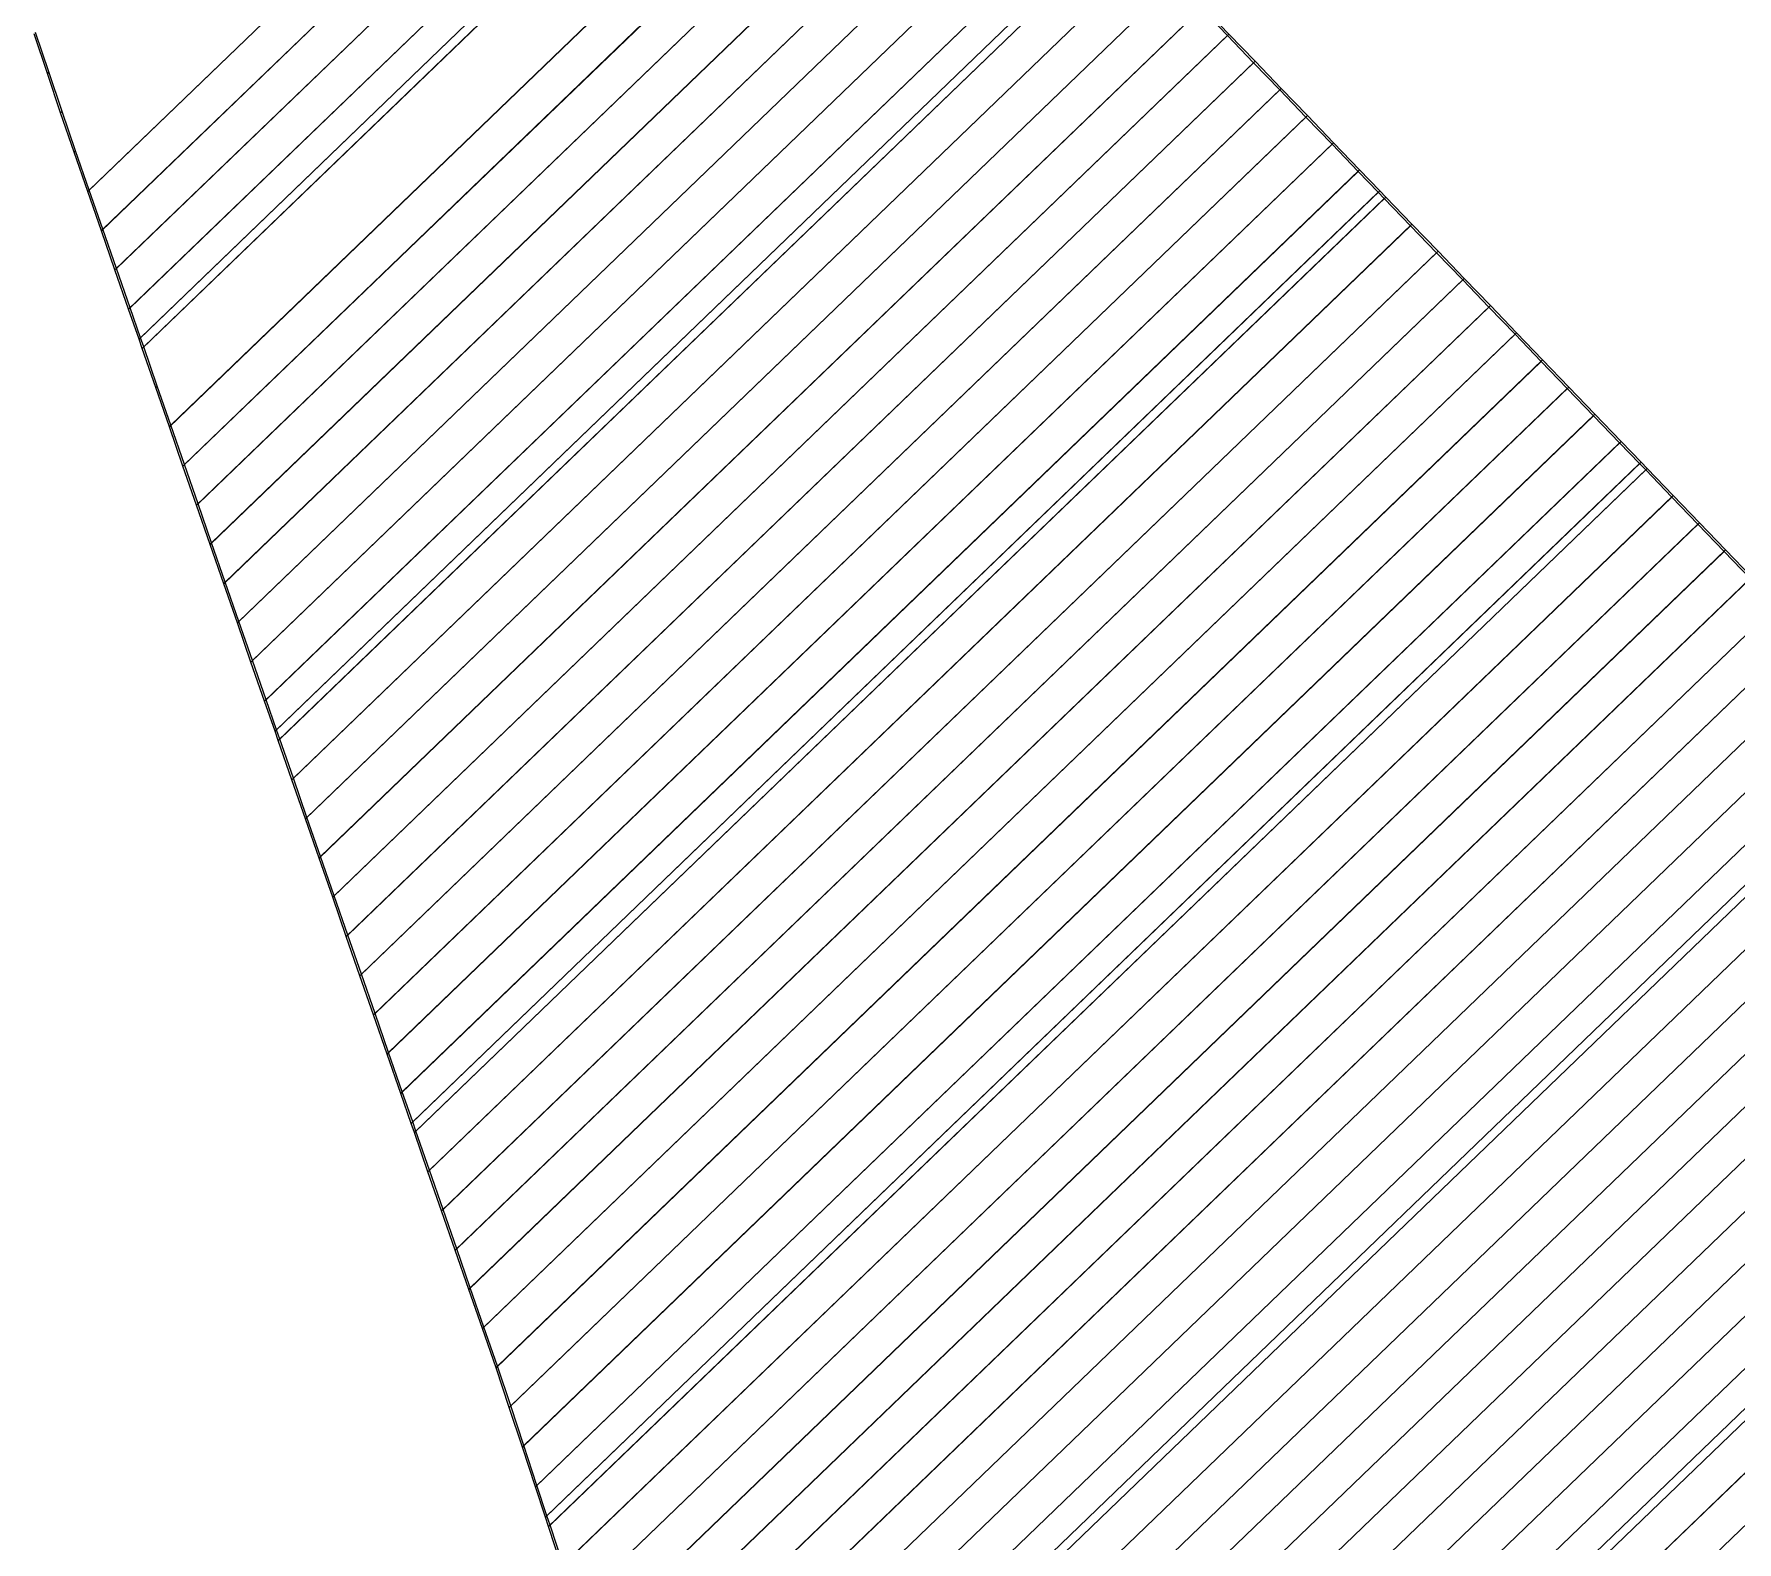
# Model space of a CAD drawing. Header units: metres. Extents: x 225018.4 to 225065.7, y 450831.4 to 450886.9.
# Drawn here: x 225018.831 to 225023.35, y 450850.312 to 450854.313 of the extents above; entities that cross this region are included whole.
import ezdxf

# ---------------------------------------------------------------- set-up
doc = ezdxf.new("R2010")
doc.units = ezdxf.units.M
doc.header["$MEASUREMENT"] = 0
doc.layers.add('사면1', color=7, linetype='Continuous')

msp = doc.modelspace()

# ---------------------------------------------------------------- linework, layer by layer
at = {"layer": '사면1', "color": 53, "extrusion": (-0.396745, -0.387681, -0.832043)}
for p, q in [((225020.749, 450855.6054, 166.3992), (225018.9731, 450853.8953, 168.0428)), ((225020.749, 450855.6054, 166.3992), (225018.9731, 450853.8953, 168.0428)), ((225020.8184, 450855.5334, 166.3997), (225019.0092, 450853.7913, 168.0741)), ((225020.8184, 450855.5334, 166.3997), (225019.0092, 450853.7913, 168.0741)), ((225020.8877, 450855.4614, 166.4002), (225019.0453, 450853.6872, 168.1053)), ((225020.8877, 450855.4614, 166.4002), (225019.0453, 450853.6872, 168.1053)), ((225020.9571, 450855.3893, 166.4007), (225019.0814, 450853.5831, 168.1366)), ((225020.9571, 450855.3893, 166.4007), (225019.0814, 450853.5831, 168.1366)), ((225021.0102, 450855.3341, 166.401), (225019.1091, 450853.5034, 168.1606)), ((225021.0102, 450855.3341, 166.401), (225019.1091, 450853.5034, 168.1606)), ((225021.0265, 450855.3173, 166.4011), (225019.1175, 450853.479, 168.1679)), ((225021.0265, 450855.3173, 166.4011), (225019.1175, 450853.479, 168.1679)), ((225021.1652, 450855.1732, 166.4021), (225019.1897, 450853.2709, 168.2305)), ((225021.1652, 450855.1732, 166.4021), (225019.1897, 450853.2709, 168.2305)), ((225021.2346, 450855.1012, 166.4026), (225019.2258, 450853.1668, 168.2618)), ((225021.2346, 450855.1012, 166.4026), (225019.2258, 450853.1668, 168.2618)), ((225021.3039, 450855.0292, 166.4031), (225019.2619, 450853.0627, 168.2931)), ((225021.3039, 450855.0292, 166.4031), (225019.2619, 450853.0627, 168.2931)), ((225021.3733, 450854.9571, 166.4036), (225019.298, 450852.9587, 168.3243)), ((225021.3733, 450854.9571, 166.4036), (225019.298, 450852.9587, 168.3243)), ((225021.4426, 450854.8851, 166.4041), (225019.3341, 450852.8546, 168.3556)), ((225021.4426, 450854.8851, 166.4041), (225019.3341, 450852.8546, 168.3556)), ((225021.512, 450854.8131, 166.4045), (225019.3702, 450852.7506, 168.3868)), ((225021.512, 450854.8131, 166.4045), (225019.3702, 450852.7506, 168.3868)), ((225021.5814, 450854.741, 166.405), (225019.4063, 450852.6466, 168.4181)), ((225021.5814, 450854.741, 166.405), (225019.4063, 450852.6466, 168.4181)), ((225021.6507, 450854.669, 166.4055), (225019.4425, 450852.5425, 168.4493)), ((225021.6507, 450854.669, 166.4055), (225019.4425, 450852.5425, 168.4493)), ((225021.7039, 450854.6138, 166.4059), (225019.4701, 450852.4628, 168.4733)), ((225021.7039, 450854.6138, 166.4059), (225019.4701, 450852.4628, 168.4733)), ((225021.7201, 450854.597, 166.406), (225019.4786, 450852.4385, 168.4806)), ((225021.7201, 450854.597, 166.406), (225019.4786, 450852.4385, 168.4806)), ((225021.7895, 450854.525, 166.4065), (225019.5147, 450852.3344, 168.5118)), ((225021.7895, 450854.525, 166.4065), (225019.5147, 450852.3344, 168.5118)), ((225021.8588, 450854.4529, 166.407), (225019.5509, 450852.2304, 168.5431)), ((225021.8588, 450854.4529, 166.407), (225019.5509, 450852.2304, 168.5431)), ((225021.9282, 450854.3809, 166.4075), (225019.587, 450852.1264, 168.5743)), ((225021.9282, 450854.3809, 166.4075), (225019.587, 450852.1264, 168.5743)), ((225021.9976, 450854.3089, 166.408), (225021.9282, 450854.3809, 166.4075)), ((225018.8659, 450854.2086, 167.9479), (225018.8306, 450854.3134, 167.916)), ((225021.9976, 450854.3089, 166.408), (225019.6231, 450852.0223, 168.6056)), ((225021.9976, 450854.3089, 166.408), (225019.6231, 450852.0223, 168.6056)), ((225022.0669, 450854.2368, 166.4084), (225021.9976, 450854.3089, 166.408)), ((225018.9012, 450854.1038, 167.9799), (225018.8659, 450854.2086, 167.9479)), ((225022.0669, 450854.2368, 166.4084), (225019.6592, 450851.9183, 168.6368)), ((225022.0669, 450854.2368, 166.4084), (225019.6592, 450851.9183, 168.6368)), ((225022.1363, 450854.1648, 166.4089), (225022.0669, 450854.2368, 166.4084)), ((225022.1363, 450854.1648, 166.4089), (225019.6954, 450851.8143, 168.6681)), ((225022.1363, 450854.1648, 166.4089), (225019.6954, 450851.8143, 168.6681)), ((225022.2057, 450854.0928, 166.4094), (225022.1363, 450854.1648, 166.4089)), ((225018.9371, 450853.9994, 168.0115), (225018.9012, 450854.1038, 167.9799)), ((225022.2057, 450854.0928, 166.4094), (225019.7315, 450851.7102, 168.6993)), ((225022.2057, 450854.0928, 166.4094), (225019.7315, 450851.7102, 168.6993)), ((225022.275, 450854.0207, 166.4099), (225022.2057, 450854.0928, 166.4094)), ((225022.275, 450854.0207, 166.4099), (225019.7676, 450851.6062, 168.7306)), ((225022.275, 450854.0207, 166.4099), (225019.7676, 450851.6062, 168.7306)), ((225022.3444, 450853.9487, 166.4104), (225022.275, 450854.0207, 166.4099)), ((225018.9731, 450853.8953, 168.0428), (225018.9371, 450853.9994, 168.0115)), ((225022.3444, 450853.9487, 166.4104), (225019.8037, 450851.5021, 168.7618)), ((225022.3444, 450853.9487, 166.4104), (225019.8037, 450851.5021, 168.7618)), ((225022.3975, 450853.8935, 166.4108), (225022.3444, 450853.9487, 166.4104)), ((225019.0092, 450853.7913, 168.0741), (225018.9731, 450853.8953, 168.0428)), ((225022.3975, 450853.8935, 166.4108), (225019.8314, 450851.4224, 168.7857)), ((225022.3975, 450853.8935, 166.4108), (225019.8314, 450851.4224, 168.7857)), ((225022.4137, 450853.8767, 166.4109), (225022.3975, 450853.8935, 166.4108)), ((225022.4137, 450853.8767, 166.4109), (225019.8399, 450851.3981, 168.7931)), ((225022.4137, 450853.8767, 166.4109), (225019.8399, 450851.3981, 168.7931)), ((225022.4831, 450853.8046, 166.4114), (225022.4137, 450853.8767, 166.4109)), ((225019.0453, 450853.6872, 168.1053), (225019.0092, 450853.7913, 168.0741)), ((225022.4831, 450853.8046, 166.4114), (225019.876, 450851.2941, 168.8243)), ((225022.4831, 450853.8046, 166.4114), (225019.876, 450851.2941, 168.8243)), ((225022.5525, 450853.7326, 166.4119), (225022.4831, 450853.8046, 166.4114)), ((225022.5525, 450853.7326, 166.4119), (225019.9121, 450851.19, 168.8556)), ((225022.5525, 450853.7326, 166.4119), (225019.9121, 450851.19, 168.8556)), ((225022.6218, 450853.6606, 166.4123), (225022.5525, 450853.7326, 166.4119)), ((225019.0814, 450853.5831, 168.1366), (225019.0453, 450853.6872, 168.1053)), ((225022.6218, 450853.6606, 166.4123), (225019.9482, 450851.086, 168.8868)), ((225022.6218, 450853.6606, 166.4123), (225019.9482, 450851.086, 168.8868)), ((225022.6912, 450853.5885, 166.4128), (225022.6218, 450853.6606, 166.4123)), ((225019.1091, 450853.5034, 168.1606), (225019.0814, 450853.5831, 168.1366)), ((225022.6912, 450853.5885, 166.4128), (225019.9844, 450850.9819, 168.9181)), ((225022.6912, 450853.5885, 166.4128), (225019.9844, 450850.9819, 168.9181)), ((225022.7606, 450853.5165, 166.4133), (225022.6912, 450853.5885, 166.4128)), ((225019.1175, 450853.479, 168.1679), (225019.1091, 450853.5034, 168.1606)), ((225019.1536, 450853.375, 168.1992), (225019.1175, 450853.479, 168.1679)), ((225022.7606, 450853.5165, 166.4133), (225020.0205, 450850.8779, 168.9493)), ((225022.7606, 450853.5165, 166.4133), (225020.0205, 450850.8779, 168.9493)), ((225022.8299, 450853.4445, 166.4138), (225022.7606, 450853.5165, 166.4133)), ((225022.8299, 450853.4445, 166.4138), (225020.0566, 450850.7739, 168.9806)), ((225022.8299, 450853.4445, 166.4138), (225020.0566, 450850.7739, 168.9806)), ((225022.8993, 450853.3724, 166.4143), (225022.8299, 450853.4445, 166.4138)), ((225019.1897, 450853.2709, 168.2305), (225019.1536, 450853.375, 168.1992)), ((225022.8993, 450853.3724, 166.4143), (225020.0918, 450850.6689, 169.0127)), ((225022.8993, 450853.3724, 166.4143), (225020.0918, 450850.6689, 169.0127)), ((225022.9687, 450853.3004, 166.4148), (225022.8993, 450853.3724, 166.4143)), ((225022.9687, 450853.3004, 166.4148), (225020.1265, 450850.5635, 169.0453)), ((225022.9687, 450853.3004, 166.4148), (225020.1265, 450850.5635, 169.0453)), ((225023.038, 450853.2284, 166.4153), (225022.9687, 450853.3004, 166.4148)), ((225019.2258, 450853.1668, 168.2618), (225019.1897, 450853.2709, 168.2305)), ((225023.038, 450853.2284, 166.4153), (225020.1612, 450850.4581, 169.0779)), ((225023.038, 450853.2284, 166.4153), (225020.1612, 450850.4581, 169.0779)), ((225023.0912, 450853.1732, 166.4156), (225023.038, 450853.2284, 166.4153)), ((225019.2619, 450853.0627, 168.2931), (225019.2258, 450853.1668, 168.2618)), ((225023.0912, 450853.1732, 166.4156), (225020.1877, 450850.3773, 169.1028)), ((225023.0912, 450853.1732, 166.4156), (225020.1877, 450850.3773, 169.1028)), ((225023.1074, 450853.1563, 166.4158), (225023.0912, 450853.1732, 166.4156)), ((225023.1074, 450853.1563, 166.4158), (225020.1958, 450850.3526, 169.1104)), ((225023.1074, 450853.1563, 166.4158), (225020.1958, 450850.3526, 169.1104)), ((225023.1768, 450853.0843, 166.4162), (225023.1074, 450853.1563, 166.4158)), ((225023.1768, 450853.0843, 166.4162), (225020.2305, 450850.2472, 169.143)), ((225023.1768, 450853.0843, 166.4162), (225020.2305, 450850.2472, 169.143)), ((225023.2461, 450853.0123, 166.4167), (225023.1768, 450853.0843, 166.4162)), ((225019.298, 450852.9587, 168.3243), (225019.2619, 450853.0627, 168.2931)), ((225023.2461, 450853.0123, 166.4167), (225020.2652, 450850.1417, 169.1756)), ((225023.2461, 450853.0123, 166.4167), (225020.2652, 450850.1417, 169.1756)), ((225023.3155, 450852.9403, 166.4172), (225023.2461, 450853.0123, 166.4167)), ((225019.3341, 450852.8546, 168.3556), (225019.298, 450852.9587, 168.3243)), ((225023.3155, 450852.9403, 166.4172), (225020.2999, 450850.0363, 169.2082)), ((225023.3155, 450852.9403, 166.4172), (225020.2999, 450850.0363, 169.2082)), ((225023.3848, 450852.8682, 166.4177), (225023.3155, 450852.9403, 166.4172)), ((225019.3702, 450852.7506, 168.3868), (225019.3341, 450852.8546, 168.3556)), ((225023.3848, 450852.8682, 166.4177), (225020.3345, 450849.9309, 169.2408)), ((225023.3848, 450852.8682, 166.4177), (225020.3345, 450849.9309, 169.2408)), ((225023.4542, 450852.7962, 166.4182), (225020.3692, 450849.8254, 169.2734)), ((225023.4542, 450852.7962, 166.4182), (225020.3692, 450849.8254, 169.2734)), ((225019.4063, 450852.6466, 168.4181), (225019.3702, 450852.7506, 168.3868)), ((225023.5236, 450852.7242, 166.4187), (225020.4039, 450849.72, 169.306)), ((225023.5236, 450852.7242, 166.4187), (225020.4039, 450849.72, 169.306)), ((225019.4425, 450852.5425, 168.4493), (225019.4063, 450852.6466, 168.4181)), ((225023.5929, 450852.6521, 166.4192), (225020.4386, 450849.6146, 169.3386)), ((225023.5929, 450852.6521, 166.4192), (225020.4386, 450849.6146, 169.3386)), ((225023.6623, 450852.5801, 166.4197), (225020.4732, 450849.5091, 169.3712)), ((225023.6623, 450852.5801, 166.4197), (225020.4732, 450849.5091, 169.3712)), ((225019.4701, 450852.4628, 168.4733), (225019.4425, 450852.5425, 168.4493)), ((225023.7317, 450852.5081, 166.4201), (225020.5079, 450849.4037, 169.4038)), ((225023.7317, 450852.5081, 166.4201), (225020.5079, 450849.4037, 169.4038)), ((225019.4786, 450852.4385, 168.4806), (225019.4701, 450852.4628, 168.4733)), ((225019.5147, 450852.3344, 168.5118), (225019.4786, 450852.4385, 168.4806)), ((225023.7848, 450852.4529, 166.4205), (225020.5345, 450849.3229, 169.4287)), ((225023.7848, 450852.4529, 166.4205), (225020.5345, 450849.3229, 169.4287)), ((225023.801, 450852.436, 166.4206), (225020.5426, 450849.2983, 169.4364)), ((225023.801, 450852.436, 166.4206), (225020.5426, 450849.2983, 169.4364)), ((225023.8704, 450852.364, 166.4211), (225020.5773, 450849.1928, 169.469)), ((225023.8704, 450852.364, 166.4211), (225020.5773, 450849.1928, 169.469)), ((225019.5509, 450852.2304, 168.5431), (225019.5147, 450852.3344, 168.5118)), ((225023.9398, 450852.292, 166.4216), (225020.6119, 450849.0874, 169.5016)), ((225023.9398, 450852.292, 166.4216), (225020.6119, 450849.0874, 169.5016)), ((225019.587, 450852.1264, 168.5743), (225019.5509, 450852.2304, 168.5431)), ((225024.0091, 450852.2199, 166.4221), (225020.6466, 450848.9819, 169.5341)), ((225024.0091, 450852.2199, 166.4221), (225020.6466, 450848.9819, 169.5341)), ((225019.6231, 450852.0223, 168.6056), (225019.587, 450852.1264, 168.5743)), ((225024.0785, 450852.1479, 166.4226), (225020.6813, 450848.8765, 169.5667)), ((225024.0785, 450852.1479, 166.4226), (225020.6813, 450848.8765, 169.5667)), ((225024.1479, 450852.0759, 166.4231), (225020.716, 450848.7711, 169.5993)), ((225024.1479, 450852.0759, 166.4231), (225020.716, 450848.7711, 169.5993)), ((225019.6592, 450851.9183, 168.6368), (225019.6231, 450852.0223, 168.6056)), ((225024.2172, 450852.0038, 166.4236), (225020.7506, 450848.6656, 169.6319)), ((225024.2172, 450852.0038, 166.4236), (225020.7506, 450848.6656, 169.6319)), ((225019.6954, 450851.8143, 168.6681), (225019.6592, 450851.9183, 168.6368)), ((225024.2866, 450851.9318, 166.424), (225020.7853, 450848.5602, 169.6645)), ((225024.2866, 450851.9318, 166.424), (225020.7853, 450848.5602, 169.6645)), ((225024.3559, 450851.8598, 166.4245), (225020.82, 450848.4548, 169.6971)), ((225024.3559, 450851.8598, 166.4245), (225020.82, 450848.4548, 169.6971)), ((225019.7315, 450851.7102, 168.6993), (225019.6954, 450851.8143, 168.6681)), ((225024.4253, 450851.7877, 166.425), (225020.8553, 450848.3499, 169.7291)), ((225024.4253, 450851.7877, 166.425), (225020.8553, 450848.3499, 169.7291)), ((225024.4785, 450851.7326, 166.4254), (225020.8824, 450848.2697, 169.7536)), ((225024.4785, 450851.7326, 166.4254), (225020.8824, 450848.2697, 169.7536)), ((225024.4947, 450851.7157, 166.4255), (225020.8907, 450848.2452, 169.7611)), ((225024.4947, 450851.7157, 166.4255), (225020.8907, 450848.2452, 169.7611)), ((225019.7676, 450851.6062, 168.7306), (225019.7315, 450851.7102, 168.6993)), ((225024.564, 450851.6437, 166.426), (225020.9261, 450848.1404, 169.793)), ((225024.564, 450851.6437, 166.426), (225020.9261, 450848.1404, 169.793)), ((225019.8037, 450851.5021, 168.7618), (225019.7676, 450851.6062, 168.7306)), ((225024.6334, 450851.5716, 166.4265), (225020.9614, 450848.0357, 169.8249)), ((225024.6334, 450851.5716, 166.4265), (225020.9614, 450848.0357, 169.8249)), ((225019.8314, 450851.4224, 168.7857), (225019.8037, 450851.5021, 168.7618)), ((225019.8399, 450851.3981, 168.7931), (225019.8314, 450851.4224, 168.7857)), ((225019.876, 450851.2941, 168.8243), (225019.8399, 450851.3981, 168.7931)), ((225019.9121, 450851.19, 168.8556), (225019.876, 450851.2941, 168.8243)), ((225019.9482, 450851.086, 168.8868), (225019.9121, 450851.19, 168.8556)), ((225019.9844, 450850.9819, 168.9181), (225019.9482, 450851.086, 168.8868)), ((225020.0205, 450850.8779, 168.9493), (225019.9844, 450850.9819, 168.9181)), ((225020.0566, 450850.7739, 168.9806), (225020.0205, 450850.8779, 168.9493)), ((225020.0918, 450850.6689, 169.0127), (225020.0566, 450850.7739, 168.9806)), ((225020.1265, 450850.5635, 169.0453), (225020.0918, 450850.6689, 169.0127)), ((225020.1612, 450850.4581, 169.0779), (225020.1265, 450850.5635, 169.0453)), ((225020.1877, 450850.3773, 169.1028), (225020.1612, 450850.4581, 169.0779)), ((225020.1958, 450850.3526, 169.1104), (225020.1877, 450850.3773, 169.1028)), ((225020.2305, 450850.2472, 169.143), (225020.1958, 450850.3526, 169.1104))]:
    msp.add_line(p, q, dxfattribs=at)
at = {"layer": '사면1', "color": 53, "extrusion": (0.396745, 0.387681, 0.832043)}
for p, q in [((225020.753, 450855.6093, 166.4075), (225018.9771, 450853.8992, 168.0511)), ((225020.753, 450855.6093, 166.4075), (225018.9771, 450853.8992, 168.0511)), ((225020.8223, 450855.5373, 166.408), (225019.0132, 450853.7951, 168.0824)), ((225020.8223, 450855.5373, 166.408), (225019.0132, 450853.7951, 168.0824)), ((225020.8917, 450855.4652, 166.4085), (225019.0493, 450853.6911, 168.1137)), ((225020.8917, 450855.4652, 166.4085), (225019.0493, 450853.6911, 168.1137)), ((225020.9611, 450855.3932, 166.409), (225019.0854, 450853.587, 168.1449)), ((225020.9611, 450855.3932, 166.409), (225019.0854, 450853.587, 168.1449)), ((225021.0142, 450855.338, 166.4093), (225019.113, 450853.5073, 168.1689)), ((225021.0142, 450855.338, 166.4093), (225019.113, 450853.5073, 168.1689)), ((225021.0304, 450855.3212, 166.4095), (225019.1215, 450853.4829, 168.1762)), ((225021.0304, 450855.3212, 166.4095), (225019.1215, 450853.4829, 168.1762)), ((225021.1692, 450855.1771, 166.4104), (225019.1936, 450853.2748, 168.2388)), ((225021.1692, 450855.1771, 166.4104), (225019.1936, 450853.2748, 168.2388)), ((225021.2385, 450855.1051, 166.4109), (225019.2297, 450853.1707, 168.2701)), ((225021.2385, 450855.1051, 166.4109), (225019.2297, 450853.1707, 168.2701)), ((225021.3079, 450855.0331, 166.4114), (225019.2658, 450853.0666, 168.3014)), ((225021.3079, 450855.0331, 166.4114), (225019.2658, 450853.0666, 168.3014)), ((225021.3772, 450854.961, 166.4119), (225019.3019, 450852.9626, 168.3326)), ((225021.3772, 450854.961, 166.4119), (225019.3019, 450852.9626, 168.3326)), ((225021.4466, 450854.889, 166.4124), (225019.3381, 450852.8585, 168.3639)), ((225021.4466, 450854.889, 166.4124), (225019.3381, 450852.8585, 168.3639)), ((225021.516, 450854.817, 166.4129), (225019.3742, 450852.7545, 168.3951)), ((225021.516, 450854.817, 166.4129), (225019.3742, 450852.7545, 168.3951)), ((225021.5853, 450854.7449, 166.4134), (225019.4103, 450852.6504, 168.4264)), ((225021.5853, 450854.7449, 166.4134), (225019.4103, 450852.6504, 168.4264)), ((225021.6547, 450854.6729, 166.4138), (225019.4464, 450852.5464, 168.4576)), ((225021.6547, 450854.6729, 166.4138), (225019.4464, 450852.5464, 168.4576)), ((225021.7078, 450854.6177, 166.4142), (225019.4741, 450852.4667, 168.4816)), ((225021.7078, 450854.6177, 166.4142), (225019.4741, 450852.4667, 168.4816)), ((225021.7241, 450854.6009, 166.4143), (225019.4826, 450852.4424, 168.4889)), ((225021.7241, 450854.6009, 166.4143), (225019.4826, 450852.4424, 168.4889)), ((225021.7934, 450854.5288, 166.4148), (225019.5187, 450852.3383, 168.5201)), ((225021.7934, 450854.5288, 166.4148), (225019.5187, 450852.3383, 168.5201)), ((225021.8628, 450854.4568, 166.4153), (225019.5548, 450852.2343, 168.5514)), ((225021.8628, 450854.4568, 166.4153), (225019.5548, 450852.2343, 168.5514)), ((225021.9322, 450854.3848, 166.4158), (225019.5909, 450852.1302, 168.5826)), ((225021.9322, 450854.3848, 166.4158), (225019.5909, 450852.1302, 168.5826)), ((225022.0015, 450854.3127, 166.4163), (225021.9322, 450854.3848, 166.4158)), ((225018.8699, 450854.2125, 167.9563), (225018.8346, 450854.3173, 167.9243)), ((225022.0015, 450854.3127, 166.4163), (225019.6271, 450852.0262, 168.6139)), ((225022.0015, 450854.3127, 166.4163), (225019.6271, 450852.0262, 168.6139)), ((225022.0709, 450854.2407, 166.4168), (225022.0015, 450854.3127, 166.4163)), ((225018.9052, 450854.1076, 167.9883), (225018.8699, 450854.2125, 167.9563)), ((225022.0709, 450854.2407, 166.4168), (225019.6632, 450851.9222, 168.6451)), ((225022.0709, 450854.2407, 166.4168), (225019.6632, 450851.9222, 168.6451)), ((225022.1403, 450854.1687, 166.4173), (225022.0709, 450854.2407, 166.4168)), ((225022.1403, 450854.1687, 166.4173), (225019.6993, 450851.8181, 168.6764)), ((225022.1403, 450854.1687, 166.4173), (225019.6993, 450851.8181, 168.6764)), ((225022.2096, 450854.0966, 166.4177), (225022.1403, 450854.1687, 166.4173)), ((225018.941, 450854.0033, 168.0198), (225018.9052, 450854.1076, 167.9883)), ((225022.2096, 450854.0966, 166.4177), (225019.7354, 450851.7141, 168.7076)), ((225022.2096, 450854.0966, 166.4177), (225019.7354, 450851.7141, 168.7076)), ((225022.279, 450854.0246, 166.4182), (225022.2096, 450854.0966, 166.4177)), ((225022.279, 450854.0246, 166.4182), (225019.7716, 450851.6101, 168.7389)), ((225022.279, 450854.0246, 166.4182), (225019.7716, 450851.6101, 168.7389)), ((225022.3483, 450853.9526, 166.4187), (225022.279, 450854.0246, 166.4182)), ((225018.9771, 450853.8992, 168.0511), (225018.941, 450854.0033, 168.0198)), ((225022.3483, 450853.9526, 166.4187), (225019.8077, 450851.506, 168.7701)), ((225022.3483, 450853.9526, 166.4187), (225019.8077, 450851.506, 168.7701)), ((225022.4015, 450853.8974, 166.4191), (225022.3483, 450853.9526, 166.4187)), ((225019.0132, 450853.7951, 168.0824), (225018.9771, 450853.8992, 168.0511)), ((225022.4015, 450853.8974, 166.4191), (225019.8354, 450851.4263, 168.7941)), ((225022.4015, 450853.8974, 166.4191), (225019.8354, 450851.4263, 168.7941)), ((225022.4177, 450853.8805, 166.4192), (225022.4015, 450853.8974, 166.4191)), ((225022.4177, 450853.8805, 166.4192), (225019.8438, 450851.402, 168.8014)), ((225022.4177, 450853.8805, 166.4192), (225019.8438, 450851.402, 168.8014)), ((225022.4871, 450853.8085, 166.4197), (225022.4177, 450853.8805, 166.4192)), ((225019.0493, 450853.6911, 168.1137), (225019.0132, 450853.7951, 168.0824)), ((225022.4871, 450853.8085, 166.4197), (225019.88, 450851.2979, 168.8326)), ((225022.4871, 450853.8085, 166.4197), (225019.88, 450851.2979, 168.8326)), ((225022.5564, 450853.7365, 166.4202), (225022.4871, 450853.8085, 166.4197)), ((225022.5564, 450853.7365, 166.4202), (225019.9161, 450851.1939, 168.8639)), ((225022.5564, 450853.7365, 166.4202), (225019.9161, 450851.1939, 168.8639)), ((225022.6258, 450853.6644, 166.4207), (225022.5564, 450853.7365, 166.4202)), ((225019.0854, 450853.587, 168.1449), (225019.0493, 450853.6911, 168.1137)), ((225022.6258, 450853.6644, 166.4207), (225019.9522, 450851.0899, 168.8951)), ((225022.6258, 450853.6644, 166.4207), (225019.9522, 450851.0899, 168.8951)), ((225022.6952, 450853.5924, 166.4212), (225022.6258, 450853.6644, 166.4207)), ((225019.113, 450853.5073, 168.1689), (225019.0854, 450853.587, 168.1449)), ((225022.6952, 450853.5924, 166.4212), (225019.9883, 450850.9858, 168.9264)), ((225022.6952, 450853.5924, 166.4212), (225019.9883, 450850.9858, 168.9264)), ((225022.7645, 450853.5204, 166.4216), (225022.6952, 450853.5924, 166.4212)), ((225022.7645, 450853.5204, 166.4216), (225020.0245, 450850.8818, 168.9576)), ((225022.7645, 450853.5204, 166.4216), (225020.0245, 450850.8818, 168.9576)), ((225022.8339, 450853.4484, 166.4221), (225022.7645, 450853.5204, 166.4216)), ((225019.1215, 450853.4829, 168.1762), (225019.113, 450853.5073, 168.1689)), ((225019.1576, 450853.3788, 168.2075), (225019.1215, 450853.4829, 168.1762)), ((225022.8339, 450853.4484, 166.4221), (225020.0606, 450850.7777, 168.9889)), ((225022.8339, 450853.4484, 166.4221), (225020.0606, 450850.7777, 168.9889)), ((225022.9033, 450853.3763, 166.4226), (225022.8339, 450853.4484, 166.4221)), ((225019.1936, 450853.2748, 168.2388), (225019.1576, 450853.3788, 168.2075)), ((225022.9033, 450853.3763, 166.4226), (225020.0958, 450850.6728, 169.021)), ((225022.9033, 450853.3763, 166.4226), (225020.0958, 450850.6728, 169.021)), ((225022.9726, 450853.3043, 166.4231), (225022.9033, 450853.3763, 166.4226)), ((225022.9726, 450853.3043, 166.4231), (225020.1305, 450850.5674, 169.0536)), ((225022.9726, 450853.3043, 166.4231), (225020.1305, 450850.5674, 169.0536)), ((225023.042, 450853.2323, 166.4236), (225022.9726, 450853.3043, 166.4231)), ((225019.2297, 450853.1707, 168.2701), (225019.1936, 450853.2748, 168.2388)), ((225023.042, 450853.2323, 166.4236), (225020.1651, 450850.4619, 169.0862)), ((225023.042, 450853.2323, 166.4236), (225020.1651, 450850.4619, 169.0862)), ((225023.0951, 450853.1771, 166.424), (225023.042, 450853.2323, 166.4236)), ((225019.2658, 450853.0666, 168.3014), (225019.2297, 450853.1707, 168.2701)), ((225023.0951, 450853.1771, 166.424), (225020.1917, 450850.3812, 169.1111)), ((225023.0951, 450853.1771, 166.424), (225020.1917, 450850.3812, 169.1111)), ((225023.1114, 450853.1602, 166.4241), (225020.1998, 450850.3565, 169.1188)), ((225023.1114, 450853.1602, 166.4241), (225020.1998, 450850.3565, 169.1188)), ((225023.1114, 450853.1602, 166.4241), (225023.0951, 450853.1771, 166.424)), ((225023.1807, 450853.0882, 166.4246), (225023.1114, 450853.1602, 166.4241)), ((225023.1807, 450853.0882, 166.4246), (225020.2345, 450850.2511, 169.1514)), ((225023.1807, 450853.0882, 166.4246), (225020.2345, 450850.2511, 169.1514)), ((225023.2501, 450853.0162, 166.4251), (225023.1807, 450853.0882, 166.4246)), ((225019.3019, 450852.9626, 168.3326), (225019.2658, 450853.0666, 168.3014)), ((225023.2501, 450853.0162, 166.4251), (225020.2692, 450850.1456, 169.184)), ((225023.2501, 450853.0162, 166.4251), (225020.2692, 450850.1456, 169.184)), ((225023.3194, 450852.9441, 166.4255), (225023.2501, 450853.0162, 166.4251)), ((225019.3381, 450852.8585, 168.3639), (225019.3019, 450852.9626, 168.3326)), ((225023.3194, 450852.9441, 166.4255), (225020.3038, 450850.0402, 169.2165)), ((225023.3194, 450852.9441, 166.4255), (225020.3038, 450850.0402, 169.2165)), ((225023.3888, 450852.8721, 166.426), (225023.3194, 450852.9441, 166.4255)), ((225019.3742, 450852.7545, 168.3951), (225019.3381, 450852.8585, 168.3639)), ((225023.3888, 450852.8721, 166.426), (225020.3385, 450849.9347, 169.2491)), ((225023.3888, 450852.8721, 166.426), (225020.3385, 450849.9347, 169.2491)), ((225023.4582, 450852.8001, 166.4265), (225020.3732, 450849.8293, 169.2817)), ((225023.4582, 450852.8001, 166.4265), (225020.3732, 450849.8293, 169.2817)), ((225019.4103, 450852.6504, 168.4264), (225019.3742, 450852.7545, 168.3951)), ((225023.5275, 450852.728, 166.427), (225020.4079, 450849.7239, 169.3143)), ((225023.5275, 450852.728, 166.427), (225020.4079, 450849.7239, 169.3143)), ((225019.4464, 450852.5464, 168.4576), (225019.4103, 450852.6504, 168.4264)), ((225023.5969, 450852.656, 166.4275), (225020.4425, 450849.6184, 169.3469)), ((225023.5969, 450852.656, 166.4275), (225020.4425, 450849.6184, 169.3469)), ((225023.6663, 450852.584, 166.428), (225020.4772, 450849.513, 169.3795)), ((225023.6663, 450852.584, 166.428), (225020.4772, 450849.513, 169.3795)), ((225019.4741, 450852.4667, 168.4816), (225019.4464, 450852.5464, 168.4576)), ((225023.7356, 450852.5119, 166.4285), (225020.5119, 450849.4076, 169.4121)), ((225023.7356, 450852.5119, 166.4285), (225020.5119, 450849.4076, 169.4121)), ((225019.4826, 450852.4424, 168.4889), (225019.4741, 450852.4667, 168.4816)), ((225019.5187, 450852.3383, 168.5201), (225019.4826, 450852.4424, 168.4889)), ((225023.7888, 450852.4568, 166.4288), (225020.5385, 450849.3268, 169.4371)), ((225023.7888, 450852.4568, 166.4288), (225020.5385, 450849.3268, 169.4371)), ((225023.805, 450852.4399, 166.4289), (225020.5466, 450849.3021, 169.4447)), ((225023.805, 450852.4399, 166.4289), (225020.5466, 450849.3021, 169.4447)), ((225023.8744, 450852.3679, 166.4294), (225020.5812, 450849.1967, 169.4773)), ((225023.8744, 450852.3679, 166.4294), (225020.5812, 450849.1967, 169.4773)), ((225019.5548, 450852.2343, 168.5514), (225019.5187, 450852.3383, 168.5201)), ((225023.9437, 450852.2958, 166.4299), (225020.6159, 450849.0913, 169.5099)), ((225023.9437, 450852.2958, 166.4299), (225020.6159, 450849.0913, 169.5099)), ((225019.5909, 450852.1302, 168.5826), (225019.5548, 450852.2343, 168.5514)), ((225024.0131, 450852.2238, 166.4304), (225020.6506, 450848.9858, 169.5425)), ((225024.0131, 450852.2238, 166.4304), (225020.6506, 450848.9858, 169.5425)), ((225019.6271, 450852.0262, 168.6139), (225019.5909, 450852.1302, 168.5826)), ((225024.0825, 450852.1518, 166.4309), (225020.6853, 450848.8804, 169.5751)), ((225024.0825, 450852.1518, 166.4309), (225020.6853, 450848.8804, 169.5751)), ((225024.1518, 450852.0797, 166.4314), (225020.7199, 450848.775, 169.6076)), ((225024.1518, 450852.0797, 166.4314), (225020.7199, 450848.775, 169.6076)), ((225019.6632, 450851.9222, 168.6451), (225019.6271, 450852.0262, 168.6139)), ((225024.2212, 450852.0077, 166.4319), (225020.7546, 450848.6695, 169.6402)), ((225024.2212, 450852.0077, 166.4319), (225020.7546, 450848.6695, 169.6402)), ((225019.6993, 450851.8181, 168.6764), (225019.6632, 450851.9222, 168.6451)), ((225024.2906, 450851.9357, 166.4324), (225020.7893, 450848.5641, 169.6728)), ((225024.2906, 450851.9357, 166.4324), (225020.7893, 450848.5641, 169.6728)), ((225024.3599, 450851.8636, 166.4328), (225020.824, 450848.4586, 169.7054)), ((225024.3599, 450851.8636, 166.4328), (225020.824, 450848.4586, 169.7054)), ((225019.7354, 450851.7141, 168.7076), (225019.6993, 450851.8181, 168.6764)), ((225024.4293, 450851.7916, 166.4333), (225020.8593, 450848.3538, 169.7374)), ((225024.4293, 450851.7916, 166.4333), (225020.8593, 450848.3538, 169.7374)), ((225019.7716, 450851.6101, 168.7389), (225019.7354, 450851.7141, 168.7076)), ((225024.4824, 450851.7364, 166.4337), (225020.8864, 450848.2735, 169.7619)), ((225024.4824, 450851.7364, 166.4337), (225020.8864, 450848.2735, 169.7619)), ((225024.4986, 450851.7196, 166.4338), (225020.8946, 450848.249, 169.7694)), ((225024.4986, 450851.7196, 166.4338), (225020.8946, 450848.249, 169.7694)), ((225024.568, 450851.6476, 166.4343), (225020.93, 450848.1443, 169.8013)), ((225024.568, 450851.6476, 166.4343), (225020.93, 450848.1443, 169.8013)), ((225019.8077, 450851.506, 168.7701), (225019.7716, 450851.6101, 168.7389)), ((225024.6374, 450851.5755, 166.4348), (225020.9654, 450848.0395, 169.8333)), ((225024.6374, 450851.5755, 166.4348), (225020.9654, 450848.0395, 169.8333)), ((225019.8354, 450851.4263, 168.7941), (225019.8077, 450851.506, 168.7701)), ((225019.8438, 450851.402, 168.8014), (225019.8354, 450851.4263, 168.7941)), ((225019.88, 450851.2979, 168.8326), (225019.8438, 450851.402, 168.8014)), ((225019.9161, 450851.1939, 168.8639), (225019.88, 450851.2979, 168.8326)), ((225019.9522, 450851.0899, 168.8951), (225019.9161, 450851.1939, 168.8639)), ((225019.9883, 450850.9858, 168.9264), (225019.9522, 450851.0899, 168.8951)), ((225020.0245, 450850.8818, 168.9576), (225019.9883, 450850.9858, 168.9264)), ((225020.0606, 450850.7777, 168.9889), (225020.0245, 450850.8818, 168.9576)), ((225020.0958, 450850.6728, 169.021), (225020.0606, 450850.7777, 168.9889)), ((225020.1305, 450850.5674, 169.0536), (225020.0958, 450850.6728, 169.021)), ((225020.1651, 450850.4619, 169.0862), (225020.1305, 450850.5674, 169.0536)), ((225020.1917, 450850.3812, 169.1111), (225020.1651, 450850.4619, 169.0862)), ((225020.1998, 450850.3565, 169.1188), (225020.1917, 450850.3812, 169.1111)), ((225020.2345, 450850.2511, 169.1514), (225020.1998, 450850.3565, 169.1188))]:
    msp.add_line(p, q, dxfattribs=at)
at = {"layer": '사면1', "color": 53, "extrusion": (-0.865157, -0.14498, 0.480087)}
for p, q in [((225018.8659, 450854.2086, 167.9479), (225018.8306, 450854.3134, 167.916)), ((225018.8699, 450854.2125, 167.9563), (225018.8346, 450854.3173, 167.9243)), ((225018.8699, 450854.2125, 167.9563), (225018.8659, 450854.2086, 167.9479)), ((225018.8699, 450854.2125, 167.9563), (225018.8659, 450854.2086, 167.9479)), ((225018.9012, 450854.1038, 167.9799), (225018.8659, 450854.2086, 167.9479)), ((225018.9052, 450854.1076, 167.9883), (225018.8699, 450854.2125, 167.9563)), ((225018.9052, 450854.1076, 167.9883), (225018.9012, 450854.1038, 167.9799))]:
    msp.add_line(p, q, dxfattribs=at)
at = {"layer": '사면1', "color": 53, "extrusion": (-0.863255, -0.150573, 0.481786)}
for p, q in [((225018.9052, 450854.1076, 167.9883), (225018.9012, 450854.1038, 167.9799)), ((225018.941, 450854.0033, 168.0198), (225018.9052, 450854.1076, 167.9883)), ((225018.9371, 450853.9994, 168.0115), (225018.9012, 450854.1038, 167.9799)), ((225018.941, 450854.0033, 168.0198), (225018.9371, 450853.9994, 168.0115))]:
    msp.add_line(p, q, dxfattribs=at)
at = {"layer": '사면1', "color": 53, "extrusion": (-0.862133, -0.153828, 0.482767)}
for p, q in [((225018.941, 450854.0033, 168.0198), (225018.9371, 450853.9994, 168.0115)), ((225018.9731, 450853.8953, 168.0428), (225018.9371, 450853.9994, 168.0115)), ((225018.9771, 450853.8992, 168.0511), (225018.941, 450854.0033, 168.0198)), ((225018.9771, 450853.8992, 168.0511), (225018.9731, 450853.8953, 168.0428)), ((225018.9771, 450853.8992, 168.0511), (225018.9731, 450853.8953, 168.0428)), ((225019.0092, 450853.7913, 168.0741), (225018.9731, 450853.8953, 168.0428)), ((225019.0132, 450853.7951, 168.0824), (225018.9771, 450853.8992, 168.0511)), ((225019.0132, 450853.7951, 168.0824), (225019.0092, 450853.7913, 168.0741)), ((225019.0132, 450853.7951, 168.0824), (225019.0092, 450853.7913, 168.0741)), ((225019.0453, 450853.6872, 168.1053), (225019.0092, 450853.7913, 168.0741)), ((225019.0493, 450853.6911, 168.1137), (225019.0132, 450853.7951, 168.0824)), ((225019.0493, 450853.6911, 168.1137), (225019.0453, 450853.6872, 168.1053)), ((225019.0493, 450853.6911, 168.1137), (225019.0453, 450853.6872, 168.1053)), ((225019.0814, 450853.5831, 168.1366), (225019.0453, 450853.6872, 168.1053)), ((225019.0854, 450853.587, 168.1449), (225019.0493, 450853.6911, 168.1137)), ((225019.0854, 450853.587, 168.1449), (225019.0814, 450853.5831, 168.1366)), ((225019.0854, 450853.587, 168.1449), (225019.0814, 450853.5831, 168.1366)), ((225019.1091, 450853.5034, 168.1606), (225019.0814, 450853.5831, 168.1366)), ((225019.113, 450853.5073, 168.1689), (225019.0854, 450853.587, 168.1449)), ((225019.113, 450853.5073, 168.1689), (225019.1091, 450853.5034, 168.1606)), ((225019.113, 450853.5073, 168.1689), (225019.1091, 450853.5034, 168.1606)), ((225019.1175, 450853.479, 168.1679), (225019.1091, 450853.5034, 168.1606)), ((225019.1215, 450853.4829, 168.1762), (225019.113, 450853.5073, 168.1689)), ((225019.1215, 450853.4829, 168.1762), (225019.1175, 450853.479, 168.1679)), ((225019.1215, 450853.4829, 168.1762), (225019.1175, 450853.479, 168.1679)), ((225019.1536, 450853.375, 168.1992), (225019.1175, 450853.479, 168.1679)), ((225019.1576, 450853.3788, 168.2075), (225019.1215, 450853.4829, 168.1762)), ((225019.1576, 450853.3788, 168.2075), (225019.1536, 450853.375, 168.1992)), ((225019.1576, 450853.3788, 168.2075), (225019.1536, 450853.375, 168.1992)), ((225019.1897, 450853.2709, 168.2305), (225019.1536, 450853.375, 168.1992)), ((225019.1936, 450853.2748, 168.2388), (225019.1576, 450853.3788, 168.2075)), ((225019.1936, 450853.2748, 168.2388), (225019.1897, 450853.2709, 168.2305)), ((225019.1936, 450853.2748, 168.2388), (225019.1897, 450853.2709, 168.2305)), ((225019.2258, 450853.1668, 168.2618), (225019.1897, 450853.2709, 168.2305)), ((225019.2297, 450853.1707, 168.2701), (225019.1936, 450853.2748, 168.2388)), ((225019.2297, 450853.1707, 168.2701), (225019.2258, 450853.1668, 168.2618)), ((225019.2297, 450853.1707, 168.2701), (225019.2258, 450853.1668, 168.2618)), ((225019.2619, 450853.0627, 168.2931), (225019.2258, 450853.1668, 168.2618)), ((225019.2658, 450853.0666, 168.3014), (225019.2297, 450853.1707, 168.2701)), ((225019.2658, 450853.0666, 168.3014), (225019.2619, 450853.0627, 168.2931))]:
    msp.add_line(p, q, dxfattribs=at)
at = {"layer": '사면1', "color": 53, "extrusion": (-0.862019, -0.154157, 0.482866)}
for p, q in [((225019.2658, 450853.0666, 168.3014), (225019.2619, 450853.0627, 168.2931)), ((225019.298, 450852.9587, 168.3243), (225019.2619, 450853.0627, 168.2931)), ((225019.3019, 450852.9626, 168.3326), (225019.2658, 450853.0666, 168.3014)), ((225019.3019, 450852.9626, 168.3326), (225019.298, 450852.9587, 168.3243))]:
    msp.add_line(p, q, dxfattribs=at)
at = {"layer": '사면1', "color": 53, "extrusion": (-0.861981, -0.154265, 0.482899)}
for p, q in [((225019.3019, 450852.9626, 168.3326), (225019.298, 450852.9587, 168.3243)), ((225019.3341, 450852.8546, 168.3556), (225019.298, 450852.9587, 168.3243)), ((225019.3381, 450852.8585, 168.3639), (225019.3019, 450852.9626, 168.3326)), ((225019.3381, 450852.8585, 168.3639), (225019.3341, 450852.8546, 168.3556)), ((225019.3381, 450852.8585, 168.3639), (225019.3341, 450852.8546, 168.3556)), ((225019.3702, 450852.7506, 168.3868), (225019.3341, 450852.8546, 168.3556)), ((225019.3742, 450852.7545, 168.3951), (225019.3381, 450852.8585, 168.3639)), ((225019.3742, 450852.7545, 168.3951), (225019.3702, 450852.7506, 168.3868)), ((225019.3742, 450852.7545, 168.3951), (225019.3702, 450852.7506, 168.3868)), ((225019.4103, 450852.6504, 168.4264), (225019.3742, 450852.7545, 168.3951)), ((225019.4063, 450852.6466, 168.4181), (225019.3702, 450852.7506, 168.3868)), ((225019.4103, 450852.6504, 168.4264), (225019.4063, 450852.6466, 168.4181)), ((225019.4103, 450852.6504, 168.4264), (225019.4063, 450852.6466, 168.4181)), ((225019.4425, 450852.5425, 168.4493), (225019.4063, 450852.6466, 168.4181)), ((225019.4464, 450852.5464, 168.4576), (225019.4103, 450852.6504, 168.4264)), ((225019.4464, 450852.5464, 168.4576), (225019.4425, 450852.5425, 168.4493)), ((225019.4464, 450852.5464, 168.4576), (225019.4425, 450852.5425, 168.4493)), ((225019.4701, 450852.4628, 168.4733), (225019.4425, 450852.5425, 168.4493)), ((225019.4741, 450852.4667, 168.4816), (225019.4464, 450852.5464, 168.4576)), ((225019.4741, 450852.4667, 168.4816), (225019.4701, 450852.4628, 168.4733)), ((225019.4741, 450852.4667, 168.4816), (225019.4701, 450852.4628, 168.4733)), ((225019.4786, 450852.4385, 168.4806), (225019.4701, 450852.4628, 168.4733)), ((225019.4826, 450852.4424, 168.4889), (225019.4741, 450852.4667, 168.4816)), ((225019.4826, 450852.4424, 168.4889), (225019.4786, 450852.4385, 168.4806)), ((225019.4826, 450852.4424, 168.4889), (225019.4786, 450852.4385, 168.4806)), ((225019.5147, 450852.3344, 168.5118), (225019.4786, 450852.4385, 168.4806)), ((225019.5187, 450852.3383, 168.5201), (225019.4826, 450852.4424, 168.4889)), ((225019.5187, 450852.3383, 168.5201), (225019.5147, 450852.3344, 168.5118)), ((225019.5187, 450852.3383, 168.5201), (225019.5147, 450852.3344, 168.5118)), ((225019.5509, 450852.2304, 168.5431), (225019.5147, 450852.3344, 168.5118)), ((225019.5548, 450852.2343, 168.5514), (225019.5187, 450852.3383, 168.5201)), ((225019.5548, 450852.2343, 168.5514), (225019.5509, 450852.2304, 168.5431)), ((225019.5548, 450852.2343, 168.5514), (225019.5509, 450852.2304, 168.5431)), ((225019.587, 450852.1264, 168.5743), (225019.5509, 450852.2304, 168.5431)), ((225019.5909, 450852.1302, 168.5826), (225019.5548, 450852.2343, 168.5514)), ((225019.5909, 450852.1302, 168.5826), (225019.587, 450852.1264, 168.5743)), ((225019.5909, 450852.1302, 168.5826), (225019.587, 450852.1264, 168.5743)), ((225019.6231, 450852.0223, 168.6056), (225019.587, 450852.1264, 168.5743)), ((225019.6271, 450852.0262, 168.6139), (225019.5909, 450852.1302, 168.5826)), ((225019.6271, 450852.0262, 168.6139), (225019.6231, 450852.0223, 168.6056)), ((225019.6271, 450852.0262, 168.6139), (225019.6231, 450852.0223, 168.6056)), ((225019.6592, 450851.9183, 168.6368), (225019.6231, 450852.0223, 168.6056)), ((225019.6632, 450851.9222, 168.6451), (225019.6271, 450852.0262, 168.6139)), ((225019.6632, 450851.9222, 168.6451), (225019.6592, 450851.9183, 168.6368)), ((225019.6632, 450851.9222, 168.6451), (225019.6592, 450851.9183, 168.6368)), ((225019.6954, 450851.8143, 168.6681), (225019.6592, 450851.9183, 168.6368)), ((225019.6993, 450851.8181, 168.6764), (225019.6632, 450851.9222, 168.6451)), ((225019.6993, 450851.8181, 168.6764), (225019.6954, 450851.8143, 168.6681)), ((225019.6993, 450851.8181, 168.6764), (225019.6954, 450851.8143, 168.6681)), ((225019.7315, 450851.7102, 168.6993), (225019.6954, 450851.8143, 168.6681)), ((225019.7354, 450851.7141, 168.7076), (225019.6993, 450851.8181, 168.6764)), ((225019.7354, 450851.7141, 168.7076), (225019.7315, 450851.7102, 168.6993)), ((225019.7354, 450851.7141, 168.7076), (225019.7315, 450851.7102, 168.6993)), ((225019.7716, 450851.6101, 168.7389), (225019.7354, 450851.7141, 168.7076)), ((225019.7676, 450851.6062, 168.7306), (225019.7315, 450851.7102, 168.6993)), ((225019.7716, 450851.6101, 168.7389), (225019.7676, 450851.6062, 168.7306)), ((225019.7716, 450851.6101, 168.7389), (225019.7676, 450851.6062, 168.7306)), ((225019.8037, 450851.5021, 168.7618), (225019.7676, 450851.6062, 168.7306)), ((225019.8077, 450851.506, 168.7701), (225019.7716, 450851.6101, 168.7389)), ((225019.8077, 450851.506, 168.7701), (225019.8037, 450851.5021, 168.7618)), ((225019.8077, 450851.506, 168.7701), (225019.8037, 450851.5021, 168.7618)), ((225019.8314, 450851.4224, 168.7857), (225019.8037, 450851.5021, 168.7618)), ((225019.8354, 450851.4263, 168.7941), (225019.8077, 450851.506, 168.7701)), ((225019.8354, 450851.4263, 168.7941), (225019.8314, 450851.4224, 168.7857)), ((225019.8354, 450851.4263, 168.7941), (225019.8314, 450851.4224, 168.7857)), ((225019.8399, 450851.3981, 168.7931), (225019.8314, 450851.4224, 168.7857)), ((225019.8438, 450851.402, 168.8014), (225019.8354, 450851.4263, 168.7941)), ((225019.8438, 450851.402, 168.8014), (225019.8399, 450851.3981, 168.7931)), ((225019.8438, 450851.402, 168.8014), (225019.8399, 450851.3981, 168.7931)), ((225019.876, 450851.2941, 168.8243), (225019.8399, 450851.3981, 168.7931)), ((225019.88, 450851.2979, 168.8326), (225019.8438, 450851.402, 168.8014)), ((225019.88, 450851.2979, 168.8326), (225019.876, 450851.2941, 168.8243)), ((225019.88, 450851.2979, 168.8326), (225019.876, 450851.2941, 168.8243)), ((225019.9121, 450851.19, 168.8556), (225019.876, 450851.2941, 168.8243)), ((225019.9161, 450851.1939, 168.8639), (225019.88, 450851.2979, 168.8326)), ((225019.9161, 450851.1939, 168.8639), (225019.9121, 450851.19, 168.8556)), ((225019.9161, 450851.1939, 168.8639), (225019.9121, 450851.19, 168.8556)), ((225019.9482, 450851.086, 168.8868), (225019.9121, 450851.19, 168.8556)), ((225019.9522, 450851.0899, 168.8951), (225019.9161, 450851.1939, 168.8639)), ((225019.9522, 450851.0899, 168.8951), (225019.9482, 450851.086, 168.8868)), ((225019.9522, 450851.0899, 168.8951), (225019.9482, 450851.086, 168.8868)), ((225019.9844, 450850.9819, 168.9181), (225019.9482, 450851.086, 168.8868)), ((225019.9883, 450850.9858, 168.9264), (225019.9522, 450851.0899, 168.8951)), ((225019.9883, 450850.9858, 168.9264), (225019.9844, 450850.9819, 168.9181)), ((225019.9883, 450850.9858, 168.9264), (225019.9844, 450850.9819, 168.9181)), ((225020.0205, 450850.8779, 168.9493), (225019.9844, 450850.9819, 168.9181)), ((225020.0245, 450850.8818, 168.9576), (225019.9883, 450850.9858, 168.9264)), ((225020.0245, 450850.8818, 168.9576), (225020.0205, 450850.8779, 168.9493)), ((225020.0245, 450850.8818, 168.9576), (225020.0205, 450850.8779, 168.9493)), ((225020.0566, 450850.7739, 168.9806), (225020.0205, 450850.8779, 168.9493)), ((225020.0606, 450850.7777, 168.9889), (225020.0245, 450850.8818, 168.9576)), ((225020.0606, 450850.7777, 168.9889), (225020.0566, 450850.7739, 168.9806))]:
    msp.add_line(p, q, dxfattribs=at)
at = {"layer": '사면1', "color": 53, "extrusion": (-0.865649, -0.143519, 0.47964)}
for p, q in [((225020.0606, 450850.7777, 168.9889), (225020.0566, 450850.7739, 168.9806)), ((225020.0918, 450850.6689, 169.0127), (225020.0566, 450850.7739, 168.9806)), ((225020.0958, 450850.6728, 169.021), (225020.0606, 450850.7777, 168.9889)), ((225020.0958, 450850.6728, 169.021), (225020.0918, 450850.6689, 169.0127))]:
    msp.add_line(p, q, dxfattribs=at)
at = {"layer": '사면1', "color": 53, "extrusion": (-0.867604, -0.137631, 0.47783)}
for p, q in [((225020.0958, 450850.6728, 169.021), (225020.0918, 450850.6689, 169.0127)), ((225020.1265, 450850.5635, 169.0453), (225020.0918, 450850.6689, 169.0127)), ((225020.1305, 450850.5674, 169.0536), (225020.0958, 450850.6728, 169.021)), ((225020.1305, 450850.5674, 169.0536), (225020.1265, 450850.5635, 169.0453)), ((225020.1305, 450850.5674, 169.0536), (225020.1265, 450850.5635, 169.0453)), ((225020.1612, 450850.4581, 169.0779), (225020.1265, 450850.5635, 169.0453)), ((225020.1651, 450850.4619, 169.0862), (225020.1305, 450850.5674, 169.0536)), ((225020.1651, 450850.4619, 169.0862), (225020.1612, 450850.4581, 169.0779)), ((225020.1651, 450850.4619, 169.0862), (225020.1612, 450850.4581, 169.0779)), ((225020.1877, 450850.3773, 169.1028), (225020.1612, 450850.4581, 169.0779)), ((225020.1917, 450850.3812, 169.1111), (225020.1651, 450850.4619, 169.0862)), ((225020.1917, 450850.3812, 169.1111), (225020.1877, 450850.3773, 169.1028)), ((225020.1917, 450850.3812, 169.1111), (225020.1877, 450850.3773, 169.1028)), ((225020.1958, 450850.3526, 169.1104), (225020.1877, 450850.3773, 169.1028)), ((225020.1998, 450850.3565, 169.1188), (225020.1917, 450850.3812, 169.1111)), ((225020.1998, 450850.3565, 169.1188), (225020.1958, 450850.3526, 169.1104)), ((225020.1998, 450850.3565, 169.1188), (225020.1958, 450850.3526, 169.1104)), ((225020.2305, 450850.2472, 169.143), (225020.1958, 450850.3526, 169.1104)), ((225020.2345, 450850.2511, 169.1514), (225020.1998, 450850.3565, 169.1188))]:
    msp.add_line(p, q, dxfattribs=at)

doc.saveas('drawing.dxf')
